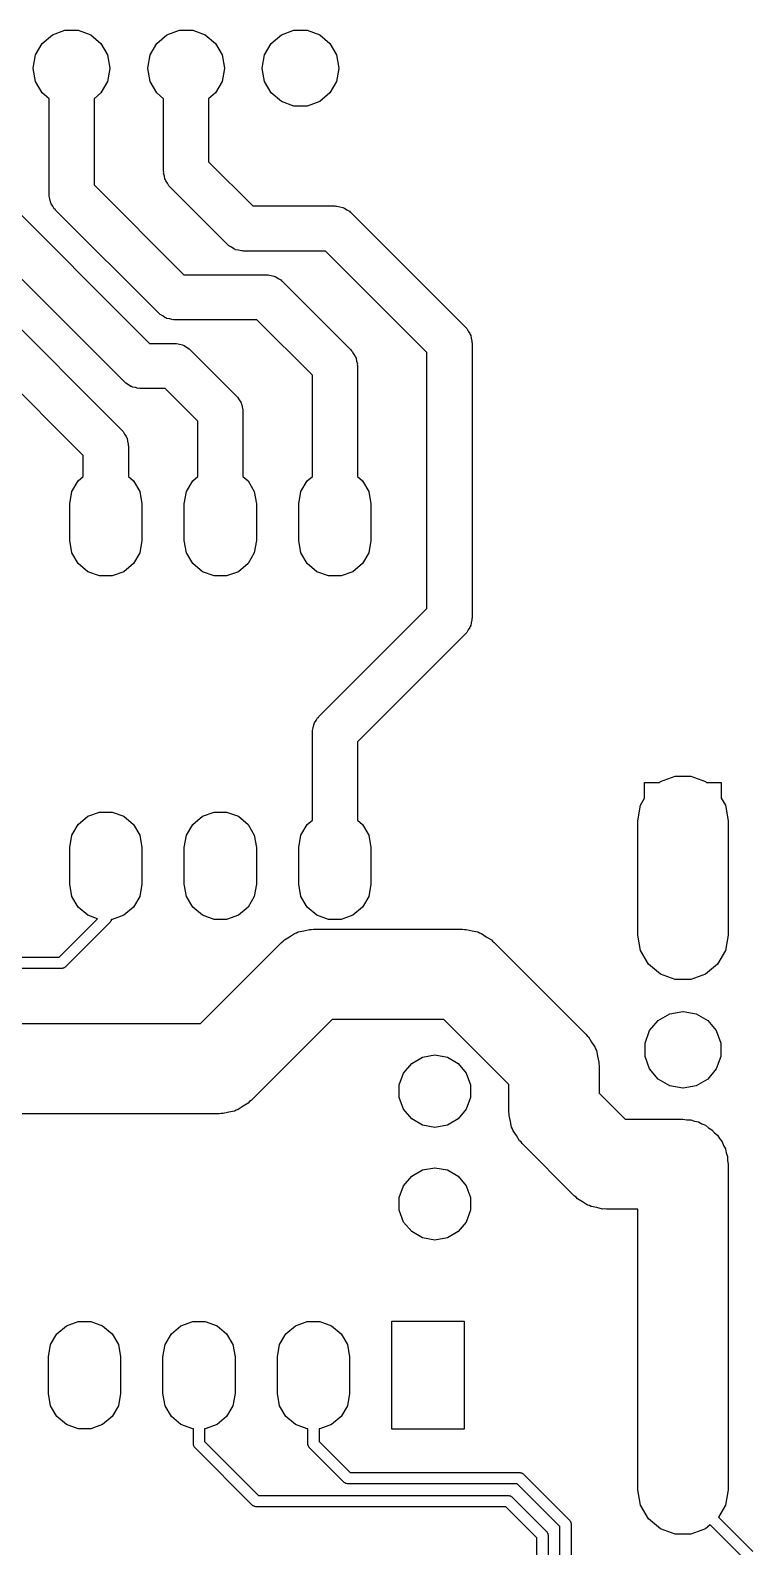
# Model space of a CAD drawing. Extents: x 135.5 to 183.1, y -141.5 to -46.5.
# Drawn here: x 167.03 to 183.05, y -113.1 to -79.47 of the extents above; entities that cross this region are included whole.
import ezdxf

# ---------------------------------------------------------------- set-up
doc = ezdxf.new("R2010")
doc.units = 0
doc.header["$MEASUREMENT"] = 0
doc.layers.add('BLACK', color=7, linetype='CONTINUOUS')

msp = doc.modelspace()

# ---------------------------------------------------------------- linework, layer by layer
at = {"layer": 'Black'}
for p, q in [((167.289, -79.7604), (167.515, -79.5706)), ((167.515, -79.5706), (167.792, -79.4697)), ((167.792, -79.4697), (168.088, -79.4697)), ((168.088, -79.4697), (168.365, -79.5706)), ((168.365, -79.5706), (168.591, -79.7604)), ((169.829, -79.7604), (170.055, -79.5706)), ((170.055, -79.5706), (170.332, -79.4697)), ((170.332, -79.4697), (170.628, -79.4697)), ((170.628, -79.4697), (170.905, -79.5706)), ((170.905, -79.5706), (171.131, -79.7604)), ((172.369, -79.7604), (172.595, -79.5706)), ((172.595, -79.5706), (172.872, -79.4697)), ((172.872, -79.4697), (173.168, -79.4697)), ((173.168, -79.4697), (173.445, -79.5706)), ((173.445, -79.5706), (173.671, -79.7604)), ((167.09, -80.3068), (167.141, -80.016)), ((167.141, -80.016), (167.289, -79.7604)), ((168.591, -79.7604), (168.739, -80.016)), ((168.739, -80.016), (168.79, -80.3068)), ((169.63, -80.3068), (169.681, -80.016)), ((169.681, -80.016), (169.829, -79.7604)), ((171.131, -79.7604), (171.279, -80.016)), ((171.279, -80.016), (171.33, -80.3068)), ((172.17, -80.3068), (172.221, -80.016)), ((172.221, -80.016), (172.369, -79.7604)), ((173.671, -79.7604), (173.819, -80.016)), ((173.819, -80.016), (173.87, -80.3068)), ((167.09, -80.3132), (167.09, -80.3068)), ((167.141, -80.604), (167.09, -80.3132)), ((168.79, -80.3132), (168.739, -80.604)), ((168.79, -80.3068), (168.79, -80.3132)), ((169.63, -80.3132), (169.63, -80.3068)), ((169.681, -80.604), (169.63, -80.3132)), ((171.33, -80.3132), (171.279, -80.604)), ((171.33, -80.3068), (171.33, -80.3132)), ((172.17, -80.3132), (172.17, -80.3068)), ((172.221, -80.604), (172.17, -80.3132)), ((173.87, -80.3132), (173.819, -80.604)), ((173.87, -80.3068), (173.87, -80.3132)), ((167.289, -80.8596), (167.141, -80.604)), ((168.739, -80.604), (168.591, -80.8596)), ((169.829, -80.8596), (169.681, -80.604)), ((171.279, -80.604), (171.131, -80.8596)), ((172.369, -80.8596), (172.221, -80.604)), ((173.819, -80.604), (173.671, -80.8596)), ((167.44, -80.9864), (167.289, -80.8596)), ((167.44, -83.104), (167.44, -80.9864)), ((168.591, -80.8596), (168.44, -80.9864)), ((168.44, -80.9864), (168.44, -82.8969)), ((169.98, -80.9864), (169.829, -80.8596)), ((169.98, -82.596), (169.98, -80.9864)), ((171.131, -80.8596), (170.98, -80.9864)), ((170.98, -80.9864), (170.98, -82.3889)), ((172.595, -81.0494), (172.369, -80.8596)), ((172.872, -81.1503), (172.595, -81.0494)), ((173.445, -81.0494), (173.168, -81.1503)), ((173.671, -80.8596), (173.445, -81.0494)), ((173.168, -81.1503), (172.872, -81.1503)), ((165.246, -81.9884), (169.671, -86.414)), ((170.98, -82.3889), (171.957, -83.366)), ((169.984, -82.6177), (169.98, -82.596)), ((169.982, -82.6396), (169.984, -82.6177)), ((169.999, -82.7027), (169.982, -82.6396)), ((170.01, -82.767), (169.999, -82.7027)), ((169.11, -87.2676), (164.685, -82.842)), ((168.44, -82.8969), (170.433, -84.89)), ((170.021, -82.7861), (170.01, -82.767)), ((170.027, -82.8073), (170.021, -82.7861)), ((170.064, -82.8608), (170.027, -82.8073)), ((170.097, -82.9174), (170.064, -82.8608)), ((170.114, -82.9315), (170.097, -82.9174)), ((170.126, -82.9496), (170.114, -82.9315)), ((171.396, -84.2196), (170.126, -82.9496)), ((167.444, -83.1257), (167.44, -83.104)), ((167.442, -83.1476), (167.444, -83.1257)), ((167.459, -83.2107), (167.442, -83.1476)), ((167.47, -83.275), (167.459, -83.2107)), ((167.481, -83.2941), (167.47, -83.275)), ((167.487, -83.3153), (167.481, -83.2941)), ((167.524, -83.3688), (167.487, -83.3153)), ((167.557, -83.4254), (167.524, -83.3688)), ((171.957, -83.366), (173.782, -83.366)), ((173.782, -83.366), (173.804, -83.3698)), ((173.804, -83.3698), (173.826, -83.3679)), ((173.826, -83.3679), (173.889, -83.3848)), ((173.889, -83.3848), (173.953, -83.3962)), ((173.953, -83.3962), (173.972, -83.4072)), ((173.972, -83.4072), (173.993, -83.4128)), ((164.23, -83.5124), (169.054, -88.3364)), ((167.574, -83.4395), (167.557, -83.4254)), ((167.586, -83.4576), (167.574, -83.4395)), ((169.872, -85.7436), (167.586, -83.4576)), ((173.993, -83.4128), (174.047, -83.4503)), ((174.047, -83.4503), (174.103, -83.483)), ((174.103, -83.483), (174.118, -83.4998)), ((174.118, -83.4998), (174.136, -83.5124)), ((174.136, -83.5124), (176.676, -86.0524)), ((168.2, -88.8971), (163.669, -84.366)), ((171.414, -84.2322), (171.396, -84.2196)), ((171.429, -84.249), (171.414, -84.2322)), ((171.485, -84.2817), (171.429, -84.249)), ((171.539, -84.3192), (171.485, -84.2817)), ((171.56, -84.3248), (171.539, -84.3192)), ((171.579, -84.3358), (171.56, -84.3248)), ((171.643, -84.3472), (171.579, -84.3358)), ((171.706, -84.3641), (171.643, -84.3472)), ((171.728, -84.3622), (171.706, -84.3641)), ((171.75, -84.366), (171.728, -84.3622)), ((173.575, -84.366), (171.75, -84.366)), ((175.822, -86.6131), (173.575, -84.366)), ((170.433, -84.89), (172.258, -84.89)), ((172.258, -84.89), (172.28, -84.8938)), ((172.28, -84.8938), (172.302, -84.8919)), ((172.302, -84.8919), (172.365, -84.9088)), ((172.365, -84.9088), (172.429, -84.9202)), ((172.429, -84.9202), (172.448, -84.9312)), ((172.448, -84.9312), (172.469, -84.9368)), ((172.469, -84.9368), (172.523, -84.9743)), ((172.523, -84.9743), (172.579, -85.007)), ((172.579, -85.007), (172.594, -85.0238)), ((172.594, -85.0238), (172.612, -85.0364)), ((172.612, -85.0364), (174.134, -86.5584)), ((169.89, -85.7562), (169.872, -85.7436)), ((169.905, -85.773), (169.89, -85.7562)), ((169.961, -85.8057), (169.905, -85.773)), ((170.015, -85.8432), (169.961, -85.8057)), ((170.036, -85.8488), (170.015, -85.8432)), ((170.055, -85.8598), (170.036, -85.8488)), ((170.119, -85.8712), (170.055, -85.8598)), ((170.182, -85.8881), (170.119, -85.8712)), ((170.204, -85.8862), (170.182, -85.8881)), ((170.226, -85.89), (170.204, -85.8862)), ((172.051, -85.89), (170.226, -85.89)), ((173.28, -87.1191), (172.051, -85.89)), ((176.676, -86.0524), (176.688, -86.0705)), ((176.688, -86.0705), (176.705, -86.0846)), ((176.705, -86.0846), (176.738, -86.1412)), ((169.671, -86.414), (170.226, -86.414)), ((170.226, -86.414), (170.248, -86.4178)), ((170.248, -86.4178), (170.27, -86.4159)), ((170.27, -86.4159), (170.333, -86.4328)), ((170.333, -86.4328), (170.397, -86.4442)), ((176.738, -86.1412), (176.775, -86.1947)), ((176.775, -86.1947), (176.781, -86.2159)), ((176.781, -86.2159), (176.792, -86.235)), ((176.792, -86.235), (176.803, -86.2993)), ((176.803, -86.2993), (176.82, -86.3624)), ((176.82, -86.3624), (176.818, -86.3843)), ((176.818, -86.3843), (176.822, -86.406)), ((176.822, -86.406), (176.822, -92.502)), ((170.397, -86.4442), (170.416, -86.4552)), ((170.416, -86.4552), (170.437, -86.4608)), ((170.437, -86.4608), (170.491, -86.4983)), ((170.491, -86.4983), (170.547, -86.531)), ((170.547, -86.531), (170.562, -86.5478)), ((170.562, -86.5478), (170.58, -86.5604)), ((170.58, -86.5604), (171.594, -87.5744)), ((174.134, -86.5584), (174.146, -86.5765)), ((174.146, -86.5765), (174.163, -86.5906)), ((174.163, -86.5906), (174.196, -86.6472)), ((174.196, -86.6472), (174.233, -86.7007)), ((174.233, -86.7007), (174.239, -86.7219)), ((174.239, -86.7219), (174.25, -86.741)), ((174.25, -86.741), (174.261, -86.8053)), ((175.822, -92.2949), (175.822, -86.6131)), ((174.261, -86.8053), (174.278, -86.8684)), ((174.278, -86.8684), (174.276, -86.8903)), ((174.276, -86.8903), (174.28, -86.912)), ((174.28, -86.912), (174.28, -89.3665)), ((169.128, -87.2802), (169.11, -87.2676)), ((169.143, -87.297), (169.128, -87.2802)), ((169.199, -87.3297), (169.143, -87.297)), ((169.253, -87.3672), (169.199, -87.3297)), ((169.274, -87.3728), (169.253, -87.3672)), ((169.293, -87.3838), (169.274, -87.3728)), ((169.357, -87.3952), (169.293, -87.3838)), ((169.42, -87.4121), (169.357, -87.3952)), ((169.442, -87.4102), (169.42, -87.4121)), ((169.464, -87.414), (169.442, -87.4102)), ((170.019, -87.414), (169.464, -87.414)), ((170.74, -88.1351), (170.019, -87.414)), ((173.28, -89.3665), (173.28, -87.1191)), ((171.594, -87.5744), (171.606, -87.5925)), ((171.606, -87.5925), (171.623, -87.6066)), ((171.623, -87.6066), (171.656, -87.6632)), ((171.656, -87.6632), (171.693, -87.7167)), ((171.693, -87.7167), (171.699, -87.7379)), ((171.699, -87.7379), (171.71, -87.757)), ((171.71, -87.757), (171.721, -87.8213)), ((171.721, -87.8213), (171.738, -87.8844)), ((171.738, -87.8844), (171.736, -87.9063)), ((171.736, -87.9063), (171.74, -87.928)), ((171.74, -87.928), (171.74, -89.3665)), ((169.054, -88.3364), (169.066, -88.3545)), ((169.066, -88.3545), (169.083, -88.3686)), ((169.083, -88.3686), (169.116, -88.4252)), ((169.116, -88.4252), (169.153, -88.4787)), ((170.74, -89.3665), (170.74, -88.1351)), ((169.153, -88.4787), (169.159, -88.4999)), ((169.159, -88.4999), (169.17, -88.519)), ((169.17, -88.519), (169.181, -88.5833)), ((169.181, -88.5833), (169.198, -88.6464)), ((169.198, -88.6464), (169.196, -88.6683)), ((169.196, -88.6683), (169.2, -88.69)), ((169.2, -88.69), (169.2, -89.3665)), ((168.2, -89.3665), (168.2, -88.8971)), ((167.948, -89.7018), (168.087, -89.4612)), ((168.087, -89.4612), (168.2, -89.3665)), ((169.2, -89.3665), (169.313, -89.4612)), ((169.313, -89.4612), (169.452, -89.7018)), ((170.488, -89.7018), (170.627, -89.4612)), ((170.627, -89.4612), (170.74, -89.3665)), ((171.74, -89.3665), (171.853, -89.4612)), ((171.853, -89.4612), (171.992, -89.7018)), ((173.028, -89.7018), (173.167, -89.4612)), ((173.167, -89.4612), (173.28, -89.3665)), ((174.28, -89.3665), (174.393, -89.4612)), ((174.393, -89.4612), (174.532, -89.7018)), ((167.9, -89.9754), (167.948, -89.7018)), ((169.452, -89.7018), (169.5, -89.9754)), ((170.44, -89.9754), (170.488, -89.7018)), ((171.992, -89.7018), (172.04, -89.9754)), ((172.98, -89.9754), (173.028, -89.7018)), ((174.532, -89.7018), (174.58, -89.9754)), ((167.9, -90.7846), (167.9, -89.9754)), ((169.5, -89.9754), (169.5, -90.7846)), ((170.44, -90.7846), (170.44, -89.9754)), ((172.04, -89.9754), (172.04, -90.7846)), ((172.98, -90.7846), (172.98, -89.9754)), ((174.58, -89.9754), (174.58, -90.7846)), ((167.948, -91.0582), (167.9, -90.7846)), ((169.5, -90.7846), (169.452, -91.0582)), ((170.488, -91.0582), (170.44, -90.7846)), ((172.04, -90.7846), (171.992, -91.0582)), ((173.028, -91.0582), (172.98, -90.7846)), ((174.58, -90.7846), (174.532, -91.0582)), ((168.087, -91.2988), (167.948, -91.0582)), ((169.452, -91.0582), (169.313, -91.2988)), ((170.627, -91.2988), (170.488, -91.0582)), ((171.992, -91.0582), (171.853, -91.2988)), ((173.167, -91.2988), (173.028, -91.0582)), ((174.532, -91.0582), (174.393, -91.2988)), ((168.3, -91.4774), (168.087, -91.2988)), ((168.561, -91.5724), (168.3, -91.4774)), ((169.1, -91.4774), (168.839, -91.5724)), ((169.313, -91.2988), (169.1, -91.4774)), ((170.84, -91.4774), (170.627, -91.2988)), ((171.101, -91.5724), (170.84, -91.4774)), ((171.64, -91.4774), (171.379, -91.5724)), ((171.853, -91.2988), (171.64, -91.4774)), ((173.38, -91.4774), (173.167, -91.2988)), ((173.641, -91.5724), (173.38, -91.4774)), ((174.18, -91.4774), (173.919, -91.5724)), ((174.393, -91.2988), (174.18, -91.4774)), ((168.839, -91.5724), (168.561, -91.5724)), ((171.379, -91.5724), (171.101, -91.5724)), ((173.919, -91.5724), (173.641, -91.5724)), ((173.426, -94.6904), (175.822, -92.2949)), ((176.705, -92.8234), (176.688, -92.8375)), ((176.738, -92.7668), (176.705, -92.8234)), ((176.775, -92.7133), (176.738, -92.7668)), ((176.781, -92.6921), (176.775, -92.7133)), ((176.792, -92.673), (176.781, -92.6921)), ((176.803, -92.6087), (176.792, -92.673)), ((176.82, -92.5456), (176.803, -92.6087)), ((176.822, -92.502), (176.818, -92.5237)), ((176.818, -92.5237), (176.82, -92.5456)), ((176.676, -92.8556), (174.28, -95.2511)), ((176.688, -92.8375), (176.676, -92.8556)), ((173.321, -94.8539), (173.327, -94.8327)), ((173.327, -94.8327), (173.364, -94.7792)), ((173.364, -94.7792), (173.397, -94.7226)), ((173.397, -94.7226), (173.414, -94.7085)), ((173.414, -94.7085), (173.426, -94.6904)), ((173.28, -95.044), (173.284, -95.0223)), ((173.28, -96.9865), (173.28, -95.044)), ((173.282, -95.0004), (173.299, -94.9373)), ((173.284, -95.0223), (173.282, -95.0004)), ((173.299, -94.9373), (173.31, -94.873)), ((173.31, -94.873), (173.321, -94.8539)), ((174.28, -95.2511), (174.28, -96.9865)), ((180.65, -96.5026), (180.65, -96.15)), ((180.65, -96.15), (180.981, -96.15)), ((180.981, -96.15), (181, -96.134)), ((181, -96.134), (181.326, -96.0152)), ((181.326, -96.0152), (181.674, -96.0152)), ((181.674, -96.0152), (182, -96.134)), ((182, -96.134), (182.019, -96.15)), ((182.019, -96.15), (182.35, -96.15)), ((182.35, -96.15), (182.35, -96.5026)), ((180.56, -96.658), (180.65, -96.5026)), ((182.35, -96.5026), (182.44, -96.658)), ((168.3, -96.9026), (168.561, -96.8076)), ((168.561, -96.8076), (168.839, -96.8076)), ((168.839, -96.8076), (169.1, -96.9026)), ((170.84, -96.9026), (171.101, -96.8076)), ((171.101, -96.8076), (171.379, -96.8076)), ((171.379, -96.8076), (171.64, -96.9026)), ((180.5, -97), (180.56, -96.658)), ((182.44, -96.658), (182.5, -97)), ((167.948, -97.3218), (168.087, -97.0812)), ((168.087, -97.0812), (168.3, -96.9026)), ((169.1, -96.9026), (169.313, -97.0812)), ((169.313, -97.0812), (169.452, -97.3218)), ((170.488, -97.3218), (170.627, -97.0812)), ((170.627, -97.0812), (170.84, -96.9026)), ((171.64, -96.9026), (171.853, -97.0812)), ((171.853, -97.0812), (171.992, -97.3218)), ((173.028, -97.3218), (173.167, -97.0812)), ((173.167, -97.0812), (173.28, -96.9865)), ((174.28, -96.9865), (174.393, -97.0812)), ((174.393, -97.0812), (174.532, -97.3218)), ((180.5, -99.54), (180.5, -97)), ((182.5, -97), (182.5, -99.54)), ((167.9, -97.5954), (167.948, -97.3218)), ((169.452, -97.3218), (169.5, -97.5954)), ((170.44, -97.5954), (170.488, -97.3218)), ((171.992, -97.3218), (172.04, -97.5954)), ((172.98, -97.5954), (173.028, -97.3218)), ((174.532, -97.3218), (174.58, -97.5954)), ((167.9, -98.4046), (167.9, -97.5954)), ((169.5, -97.5954), (169.5, -98.4046)), ((170.44, -98.4046), (170.44, -97.5954)), ((172.04, -97.5954), (172.04, -98.4046)), ((172.98, -98.4046), (172.98, -97.5954)), ((174.58, -97.5954), (174.58, -98.4046)), ((167.948, -98.6782), (167.9, -98.4046)), ((169.5, -98.4046), (169.452, -98.6782)), ((170.488, -98.6782), (170.44, -98.4046)), ((172.04, -98.4046), (171.992, -98.6782)), ((173.028, -98.6782), (172.98, -98.4046)), ((174.58, -98.4046), (174.532, -98.6782)), ((168.087, -98.9188), (167.948, -98.6782)), ((169.452, -98.6782), (169.313, -98.9188)), ((170.627, -98.9188), (170.488, -98.6782)), ((171.992, -98.6782), (171.853, -98.9188)), ((173.167, -98.9188), (173.028, -98.6782)), ((174.532, -98.6782), (174.393, -98.9188)), ((167.666, -100.029), (168.518, -99.1769)), ((168.3, -99.0974), (168.087, -98.9188)), ((168.518, -99.1769), (168.3, -99.0974)), ((168.817, -99.2148), (168.815, -99.2195)), ((168.82, -99.1987), (168.817, -99.2148)), ((168.822, -99.1924), (168.82, -99.1987)), ((168.839, -99.1924), (168.822, -99.1924)), ((169.1, -99.0974), (168.839, -99.1924)), ((169.313, -98.9188), (169.1, -99.0974)), ((170.84, -99.0974), (170.627, -98.9188)), ((171.101, -99.1924), (170.84, -99.0974)), ((171.379, -99.1924), (171.101, -99.1924)), ((171.64, -99.0974), (171.379, -99.1924)), ((171.853, -98.9188), (171.64, -99.0974)), ((173.38, -99.0974), (173.167, -98.9188)), ((173.641, -99.1924), (173.38, -99.0974)), ((173.919, -99.1924), (173.641, -99.1924)), ((174.18, -99.0974), (173.919, -99.1924)), ((174.393, -98.9188), (174.18, -99.0974)), ((168.788, -99.2604), (167.806, -100.242)), ((168.792, -99.2559), (168.788, -99.2604)), ((168.796, -99.2523), (168.792, -99.2559)), ((168.804, -99.2382), (168.796, -99.2523)), ((168.813, -99.2248), (168.804, -99.2382)), ((168.815, -99.2195), (168.813, -99.2248)), ((172.776, -99.5766), (172.883, -99.5017)), ((172.883, -99.5017), (172.926, -99.4903)), ((172.926, -99.4903), (172.964, -99.4683)), ((172.964, -99.4683), (173.093, -99.4456)), ((173.093, -99.4456), (173.219, -99.4118)), ((173.219, -99.4118), (173.263, -99.4156)), ((173.263, -99.4156), (173.306, -99.408)), ((173.306, -99.408), (176.608, -99.408)), ((176.608, -99.408), (176.651, -99.4156)), ((176.651, -99.4156), (176.695, -99.4118)), ((176.695, -99.4118), (176.821, -99.4456)), ((176.821, -99.4456), (176.95, -99.4683)), ((176.95, -99.4683), (176.988, -99.4903)), ((176.988, -99.4903), (177.031, -99.5017)), ((177.031, -99.5017), (177.138, -99.5766)), ((180.56, -99.882), (180.5, -99.54)), ((182.5, -99.54), (182.44, -99.882)), ((170.8, -101.5), (172.599, -99.7009)), ((172.599, -99.7009), (172.635, -99.6757)), ((172.635, -99.6757), (172.663, -99.642)), ((172.663, -99.642), (172.776, -99.5766)), ((177.138, -99.5766), (177.251, -99.642)), ((177.251, -99.642), (177.279, -99.6757)), ((177.279, -99.6757), (177.315, -99.7009)), ((177.315, -99.7009), (179.347, -101.733)), ((180.734, -100.183), (180.56, -99.882)), ((182.44, -99.882), (182.266, -100.183)), ((164.416, -100.029), (167.666, -100.029)), ((181, -100.406), (180.734, -100.183)), ((182.266, -100.183), (182, -100.406)), ((167.718, -100.279), (164.468, -100.279)), ((167.723, -100.278), (167.718, -100.279)), ((167.729, -100.279), (167.723, -100.278)), ((167.745, -100.274), (167.729, -100.279)), ((167.761, -100.271), (167.745, -100.274)), ((167.766, -100.269), (167.761, -100.271)), ((167.771, -100.267), (167.766, -100.269)), ((167.784, -100.258), (167.771, -100.267)), ((167.798, -100.25), (167.784, -100.258)), ((167.802, -100.246), (167.798, -100.25)), ((167.806, -100.242), (167.802, -100.246)), ((181.326, -100.525), (181, -100.406)), ((181.674, -100.525), (181.326, -100.525)), ((182, -100.406), (181.674, -100.525)), ((181.206, -101.281), (181.497, -101.23)), ((181.497, -101.23), (181.503, -101.23)), ((181.503, -101.23), (181.794, -101.281)), ((165.5, -101.5), (170.8, -101.5)), ((173.72, -101.408), (171.921, -103.207)), ((176.194, -101.408), (173.72, -101.408)), ((177.64, -102.854), (176.194, -101.408)), ((180.761, -101.655), (180.95, -101.429)), ((180.95, -101.429), (181.206, -101.281)), ((181.794, -101.281), (182.05, -101.429)), ((182.05, -101.429), (182.239, -101.655)), ((179.347, -101.733), (179.372, -101.769)), ((179.372, -101.769), (179.406, -101.797)), ((179.406, -101.797), (179.471, -101.91)), ((180.66, -101.932), (180.761, -101.655)), ((182.239, -101.655), (182.34, -101.932)), ((175.484, -102.385), (175.725, -102.245)), ((175.725, -102.245), (176, -102.197)), ((176, -102.197), (176.275, -102.245)), ((176.275, -102.245), (176.516, -102.385)), ((179.471, -101.91), (179.546, -102.017)), ((179.546, -102.017), (179.558, -102.06)), ((179.558, -102.06), (179.58, -102.098)), ((179.58, -102.098), (179.602, -102.227)), ((179.602, -102.227), (179.636, -102.353)), ((180.66, -102.228), (180.66, -101.932)), ((180.761, -102.505), (180.66, -102.228)), ((182.34, -102.228), (182.239, -102.505)), ((182.34, -101.932), (182.34, -102.228)), ((175.305, -102.598), (175.484, -102.385)), ((176.516, -102.385), (176.695, -102.598)), ((179.636, -102.353), (179.632, -102.397)), ((179.632, -102.397), (179.64, -102.44)), ((179.64, -102.44), (179.64, -103.042)), ((180.95, -102.731), (180.761, -102.505)), ((182.239, -102.505), (182.05, -102.731)), ((175.209, -102.861), (175.305, -102.598)), ((175.209, -103.139), (175.209, -102.861)), ((176.695, -102.598), (176.791, -102.861)), ((176.791, -102.861), (176.791, -103.139)), ((177.64, -103.456), (177.64, -102.854)), ((181.206, -102.879), (180.95, -102.731)), ((181.497, -102.93), (181.206, -102.879)), ((181.794, -102.879), (181.503, -102.93)), ((182.05, -102.731), (181.794, -102.879)), ((171.885, -103.232), (171.857, -103.266)), ((171.921, -103.207), (171.885, -103.232)), ((175.305, -103.402), (175.209, -103.139)), ((176.791, -103.139), (176.695, -103.402)), ((179.64, -103.042), (180.218, -103.62)), ((181.503, -102.93), (181.497, -102.93)), ((171.214, -103.5), (165.5, -103.5)), ((171.257, -103.492), (171.214, -103.5)), ((171.301, -103.496), (171.257, -103.492)), ((171.427, -103.462), (171.301, -103.496)), ((171.556, -103.44), (171.427, -103.462)), ((171.594, -103.418), (171.556, -103.44)), ((171.637, -103.406), (171.594, -103.418)), ((171.744, -103.331), (171.637, -103.406)), ((171.857, -103.266), (171.744, -103.331)), ((175.484, -103.615), (175.305, -103.402)), ((176.695, -103.402), (176.516, -103.615)), ((177.648, -103.499), (177.64, -103.456)), ((177.644, -103.543), (177.648, -103.499)), ((177.678, -103.669), (177.644, -103.543)), ((175.725, -103.755), (175.484, -103.615)), ((176, -103.803), (175.725, -103.755)), ((176.275, -103.755), (176, -103.803)), ((176.516, -103.615), (176.275, -103.755)), ((177.7, -103.798), (177.678, -103.669)), ((177.722, -103.836), (177.7, -103.798)), ((177.734, -103.879), (177.722, -103.836)), ((177.809, -103.986), (177.734, -103.879)), ((180.218, -103.62), (181.5, -103.62)), ((181.5, -103.62), (181.586, -103.635)), ((181.586, -103.635), (181.674, -103.635)), ((181.674, -103.635), (181.756, -103.665)), ((181.756, -103.665), (181.842, -103.68)), ((181.842, -103.68), (181.918, -103.724)), ((181.918, -103.724), (182, -103.754)), ((182, -103.754), (182.067, -103.81)), ((182.067, -103.81), (182.143, -103.854)), ((182.143, -103.854), (182.199, -103.921)), ((182.199, -103.921), (182.266, -103.977)), ((177.874, -104.099), (177.809, -103.986)), ((177.908, -104.127), (177.874, -104.099)), ((177.933, -104.163), (177.908, -104.127)), ((179.097, -105.327), (177.933, -104.163)), ((182.266, -103.977), (182.31, -104.053)), ((182.31, -104.053), (182.366, -104.12)), ((182.366, -104.12), (182.396, -104.202)), ((182.396, -104.202), (182.44, -104.278)), ((182.44, -104.278), (182.455, -104.364)), ((182.455, -104.364), (182.485, -104.446)), ((182.485, -104.446), (182.485, -104.534)), ((182.485, -104.534), (182.5, -104.62)), ((175.305, -105.098), (175.484, -104.885)), ((175.484, -104.885), (175.725, -104.745)), ((175.725, -104.745), (176, -104.697)), ((176, -104.697), (176.275, -104.745)), ((176.275, -104.745), (176.516, -104.885)), ((176.516, -104.885), (176.695, -105.098)), ((182.5, -104.62), (182.5, -107.16)), ((175.209, -105.361), (175.305, -105.098)), ((176.695, -105.098), (176.791, -105.361)), ((175.209, -105.639), (175.209, -105.361)), ((176.791, -105.361), (176.791, -105.639)), ((179.133, -105.352), (179.097, -105.327)), ((179.161, -105.386), (179.133, -105.352)), ((179.274, -105.451), (179.161, -105.386)), ((179.381, -105.526), (179.274, -105.451)), ((179.424, -105.538), (179.381, -105.526)), ((179.462, -105.56), (179.424, -105.538)), ((179.591, -105.582), (179.462, -105.56)), ((179.717, -105.616), (179.591, -105.582)), ((175.305, -105.902), (175.209, -105.639)), ((175.484, -106.115), (175.305, -105.902)), ((176.695, -105.902), (176.516, -106.115)), ((176.791, -105.639), (176.695, -105.902)), ((179.761, -105.612), (179.717, -105.616)), ((179.804, -105.62), (179.761, -105.612)), ((180.5, -105.62), (179.804, -105.62)), ((180.5, -107.16), (180.5, -105.62)), ((175.725, -106.255), (175.484, -106.115)), ((176, -106.303), (175.725, -106.255)), ((176.275, -106.255), (176, -106.303)), ((176.516, -106.115), (176.275, -106.255)), ((180.5, -111.84), (180.5, -107.16)), ((182.5, -107.16), (182.5, -111.84)), ((167.613, -108.379), (167.826, -108.201)), ((167.826, -108.201), (168.087, -108.106)), ((168.087, -108.106), (168.365, -108.106)), ((168.365, -108.106), (168.626, -108.201)), ((168.626, -108.201), (168.839, -108.379)), ((170.153, -108.379), (170.366, -108.201)), ((170.366, -108.201), (170.627, -108.106)), ((170.627, -108.106), (170.905, -108.106)), ((170.905, -108.106), (171.166, -108.201)), ((171.166, -108.201), (171.379, -108.379)), ((172.693, -108.379), (172.906, -108.201)), ((172.906, -108.201), (173.167, -108.106)), ((173.167, -108.106), (173.445, -108.106)), ((173.445, -108.106), (173.706, -108.201)), ((173.706, -108.201), (173.919, -108.379)), ((175.046, -110.498), (175.046, -108.098)), ((175.046, -108.098), (176.646, -108.098)), ((176.646, -108.098), (176.646, -110.498)), ((167.426, -108.893), (167.474, -108.62)), ((167.474, -108.62), (167.613, -108.379)), ((168.839, -108.379), (168.978, -108.62)), ((168.978, -108.62), (169.026, -108.893)), ((169.966, -108.893), (170.014, -108.62)), ((170.014, -108.62), (170.153, -108.379)), ((171.379, -108.379), (171.518, -108.62)), ((171.518, -108.62), (171.566, -108.893)), ((172.506, -108.893), (172.554, -108.62)), ((172.554, -108.62), (172.693, -108.379)), ((173.919, -108.379), (174.058, -108.62)), ((174.058, -108.62), (174.106, -108.893)), ((167.426, -109.703), (167.426, -108.893)), ((169.026, -108.893), (169.026, -109.703)), ((169.966, -109.703), (169.966, -108.893)), ((171.566, -108.893), (171.566, -109.703)), ((172.506, -109.703), (172.506, -108.893)), ((174.106, -108.893), (174.106, -109.703)), ((167.474, -109.976), (167.426, -109.703)), ((167.613, -110.217), (167.474, -109.976)), ((168.978, -109.976), (168.839, -110.217)), ((169.026, -109.703), (168.978, -109.976)), ((170.014, -109.976), (169.966, -109.703)), ((170.153, -110.217), (170.014, -109.976)), ((171.518, -109.976), (171.379, -110.217)), ((171.566, -109.703), (171.518, -109.976)), ((172.554, -109.976), (172.506, -109.703)), ((172.693, -110.217), (172.554, -109.976)), ((174.058, -109.976), (173.919, -110.217)), ((174.106, -109.703), (174.058, -109.976)), ((167.826, -110.395), (167.613, -110.217)), ((168.839, -110.217), (168.626, -110.395)), ((170.366, -110.395), (170.153, -110.217)), ((171.379, -110.217), (171.166, -110.395)), ((172.906, -110.395), (172.693, -110.217)), ((173.919, -110.217), (173.706, -110.395)), ((168.087, -110.49), (167.826, -110.395)), ((168.365, -110.49), (168.087, -110.49)), ((168.626, -110.395), (168.365, -110.49)), ((170.627, -110.49), (170.366, -110.395)), ((170.641, -110.49), (170.627, -110.49)), ((170.641, -110.822), (170.641, -110.49)), ((170.905, -110.49), (170.891, -110.49)), ((170.891, -110.49), (170.891, -110.77)), ((171.166, -110.395), (170.905, -110.49)), ((173.167, -110.49), (172.906, -110.395)), ((173.181, -110.49), (173.167, -110.49)), ((173.181, -110.822), (173.181, -110.49)), ((173.445, -110.49), (173.431, -110.49)), ((173.431, -110.49), (173.431, -110.77)), ((173.706, -110.395), (173.445, -110.49)), ((176.646, -110.498), (175.046, -110.498)), ((170.642, -110.827), (170.641, -110.822)), ((170.641, -110.833), (170.642, -110.827)), ((170.646, -110.849), (170.641, -110.833)), ((170.649, -110.865), (170.646, -110.849)), ((170.651, -110.87), (170.649, -110.865)), ((170.653, -110.875), (170.651, -110.87)), ((170.662, -110.888), (170.653, -110.875)), ((170.67, -110.902), (170.662, -110.888)), ((170.674, -110.906), (170.67, -110.902)), ((170.678, -110.91), (170.674, -110.906)), ((171.948, -112.18), (170.678, -110.91)), ((170.891, -110.77), (172.088, -111.967)), ((173.182, -110.827), (173.181, -110.822)), ((173.181, -110.833), (173.182, -110.827)), ((173.186, -110.849), (173.181, -110.833)), ((173.189, -110.865), (173.186, -110.849)), ((173.191, -110.87), (173.189, -110.865)), ((173.193, -110.875), (173.191, -110.87)), ((173.202, -110.888), (173.193, -110.875)), ((173.21, -110.902), (173.202, -110.888)), ((173.214, -110.906), (173.21, -110.902)), ((173.218, -110.91), (173.214, -110.906)), ((173.98, -111.672), (173.218, -110.91)), ((173.431, -110.77), (174.12, -111.459)), ((174.12, -111.459), (177.878, -111.459)), ((177.878, -111.459), (177.883, -111.46)), ((177.883, -111.46), (177.889, -111.459)), ((177.889, -111.459), (177.905, -111.464)), ((177.905, -111.464), (177.921, -111.467)), ((177.921, -111.467), (177.926, -111.469)), ((177.926, -111.469), (177.931, -111.471)), ((177.931, -111.471), (177.944, -111.48)), ((177.944, -111.48), (177.958, -111.488)), ((177.958, -111.488), (177.962, -111.492)), ((177.962, -111.492), (177.966, -111.496)), ((177.966, -111.496), (178.982, -112.512)), ((172.088, -111.967), (177.624, -111.967)), ((173.984, -111.676), (173.98, -111.672)), ((173.988, -111.68), (173.984, -111.676)), ((174.002, -111.688), (173.988, -111.68)), ((174.015, -111.697), (174.002, -111.688)), ((174.02, -111.699), (174.015, -111.697)), ((174.025, -111.701), (174.02, -111.699)), ((174.041, -111.704), (174.025, -111.701)), ((174.057, -111.709), (174.041, -111.704)), ((174.063, -111.708), (174.057, -111.709)), ((174.068, -111.709), (174.063, -111.708)), ((177.826, -111.709), (174.068, -111.709)), ((177.624, -111.967), (177.629, -111.968)), ((177.629, -111.968), (177.635, -111.967)), ((177.635, -111.967), (177.651, -111.972)), ((177.651, -111.972), (177.667, -111.975)), ((177.667, -111.975), (177.672, -111.977)), ((177.672, -111.977), (177.677, -111.979)), ((177.677, -111.979), (177.69, -111.988)), ((177.69, -111.988), (177.704, -111.996)), ((177.704, -111.996), (177.708, -112)), ((178.769, -112.652), (177.826, -111.709)), ((180.56, -112.182), (180.5, -111.84)), ((182.5, -111.84), (182.44, -112.182)), ((171.952, -112.184), (171.948, -112.18)), ((171.956, -112.188), (171.952, -112.184)), ((171.97, -112.196), (171.956, -112.188)), ((171.983, -112.205), (171.97, -112.196)), ((171.988, -112.207), (171.983, -112.205)), ((171.993, -112.209), (171.988, -112.207)), ((172.009, -112.212), (171.993, -112.209)), ((172.025, -112.217), (172.009, -112.212)), ((172.031, -112.216), (172.025, -112.217)), ((172.036, -112.217), (172.031, -112.216)), ((177.572, -112.217), (172.036, -112.217)), ((178.261, -112.906), (177.572, -112.217)), ((177.708, -112), (177.712, -112.004)), ((177.712, -112.004), (178.474, -112.766)), ((180.734, -112.483), (180.56, -112.182)), ((182.44, -112.182), (182.286, -112.449)), ((178.769, -115.648), (178.769, -112.652)), ((178.982, -112.512), (178.986, -112.516)), ((178.986, -112.516), (178.99, -112.52)), ((178.99, -112.52), (178.998, -112.534)), ((178.998, -112.534), (179.007, -112.547)), ((179.007, -112.547), (179.009, -112.552)), ((179.009, -112.552), (179.011, -112.557)), ((179.011, -112.557), (179.014, -112.573)), ((179.014, -112.573), (179.019, -112.589)), ((179.019, -112.589), (179.018, -112.595)), ((179.018, -112.595), (179.019, -112.6)), ((179.019, -112.6), (179.019, -115.596)), ((181, -112.706), (180.734, -112.483)), ((182.103, -112.62), (182, -112.706)), ((182.833, -113.35), (182.103, -112.62)), ((182.286, -112.449), (183.046, -113.21)), ((178.261, -117.68), (178.261, -112.906)), ((178.474, -112.766), (178.478, -112.77)), ((178.478, -112.77), (178.482, -112.774)), ((178.482, -112.774), (178.49, -112.788)), ((178.49, -112.788), (178.499, -112.801)), ((178.499, -112.801), (178.501, -112.806)), ((178.501, -112.806), (178.503, -112.811)), ((178.503, -112.811), (178.506, -112.827)), ((178.506, -112.827), (178.511, -112.843)), ((178.511, -112.843), (178.51, -112.849)), ((178.51, -112.849), (178.511, -112.854)), ((178.511, -112.854), (178.511, -117.628)), ((181.326, -112.825), (181, -112.706)), ((181.674, -112.825), (181.326, -112.825)), ((182, -112.706), (181.674, -112.825))]:
    msp.add_line(p, q, dxfattribs=at)

doc.saveas('drawing.dxf')
